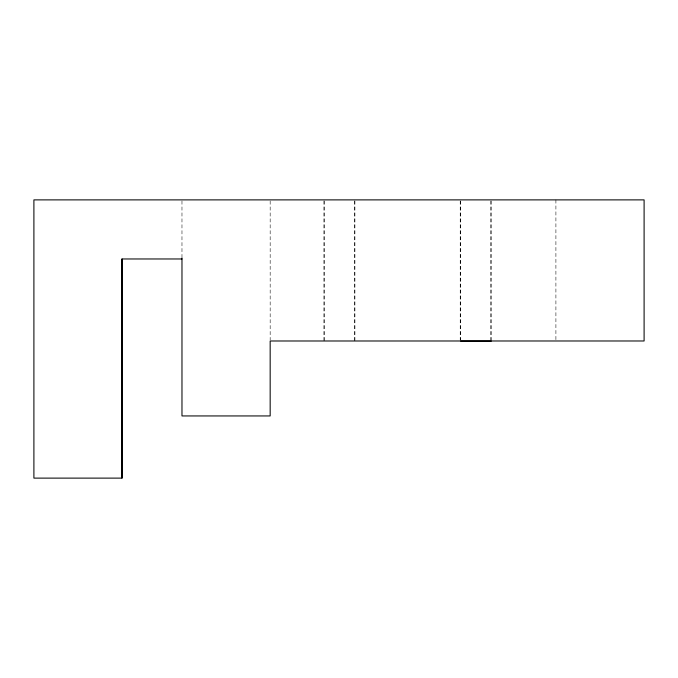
<?xml version="1.0" encoding="UTF-8"?>
<svg xmlns="http://www.w3.org/2000/svg" width="678" height="678" viewBox="0 0 678 678"><rect width="100%" height="100%" fill="white"/><g stroke="black" fill="none" stroke-linecap="round" stroke-linejoin="round"><path stroke-width="0.51" stroke-dasharray="3.39 2.54" d="M555.909 199.883L555.909 339.966M491.253 200.934L491.253 341.119M490.686 200.934L490.686 341.017M460.701 200.934L460.701 341.119M460.218 200.934L460.218 339.966M354.916 200.934L354.925 341.017M354.458 200.934L354.458 340.992M324.364 200.934L324.364 341.017M323.906 200.934L323.906 340.992M270.166 200.934L270.166 339.966M181.975 200.934L181.975 258.132"/><path stroke-width="1.02" d="M181.975 258.132L181.975 415.945L270.166 415.945L270.166 340.992L644.1 340.983L644.1 199.883L33.9 199.883L33.9 478.117L122.006 478.117L122.006 258.971L181.975 258.971M460.701 341.119L491.253 341.119M122.006 258.971L122.006 478.117"/></g></svg>
